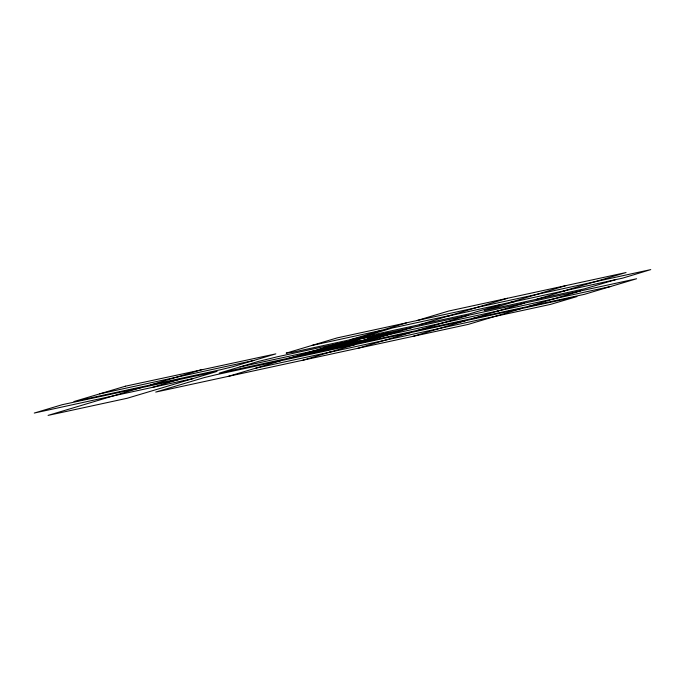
<?xml version="1.0" encoding="UTF-8"?>
<svg xmlns="http://www.w3.org/2000/svg" width="685" height="685" viewBox="0 0 685 685"><rect width="100%" height="100%" fill="white"/><g stroke="black" fill="none" stroke-linecap="round" stroke-linejoin="round"><path stroke-width="1.03" d="M152.558 387.367L179.479 379.259M448.264 316.05L510.796 302.222L566.041 285.559M202.006 369.575L150.58 384.919M350.198 339.751L406.933 322.721L475.972 307.728M360.995 337.405L392.402 327.969L450.73 315.305M417.191 320.486L448.632 311.05L626.064 272.536L563.943 290.902M419.331 324.733L507.414 298.292M536.929 299.191L565.93 290.466M528.015 306.555L580.529 290.928M141.059 387.59L48.087 415.393L127.17 398.268L217.042 371.424L62.164 404.715L34.25 413.055L193.196 378.548M240.041 366.903L258.219 361.466L277.519 356.739L636.605 278.752L584.399 294.344L219.174 373.128L240.041 366.903L313.439 350.977M228.328 376.356L280.636 360.747M288.368 358.46L338.493 343.502M313.935 351.987L325.632 348.502L345.48 344.187L359.402 340.034L341.43 343.938L327.507 348.091M350.943 340.95L329.185 346.567M318.217 350.866L308.935 353.631L326.908 349.727L336.189 346.961L316.35 351.268M334.323 347.363L343.605 344.598M342.688 345.745L361.218 340.822M379.695 334.7L368.624 338.005L376.074 336.386M350.146 344.127L387.145 333.081M343.836 346.43L380.971 335.35L398.944 331.446M361.474 342.628L412.182 327.498M302.873 360.207L355.173 344.598M417.002 330.598L468.292 315.305M358.007 348.263L410.315 332.662M472.487 318.585L524.41 303.121M413.115 336.326L465.415 320.726M520.514 308.789L468.215 324.399L155.735 392.077L203.916 377.683L215.527 374.849L576.933 296.571L550.654 304.363L329.348 352.304M500.29 304.739L469.85 313.764L292.332 352.321L286.167 353.126L337.089 337.919L406.496 322.849M477.06 307.402L650.75 269.607L622.691 278.127L514.675 301.614L484.235 310.639L584.228 288.916L615.498 279.694M449.266 321.599L450.233 321.308M497.259 311.204L498.38 310.87M253.792 360.456L99.633 393.884M311.726 345.497L381.639 330.307M336.789 345.326L354.761 341.421M376.33 336.737L394.303 332.833M332.148 346.704L350.121 342.808M371.681 338.116L389.654 334.22M386.828 335.059L610.703 286.484M314.338 351.003L325.015 348.682M367.04 339.503L385.013 335.599M362.399 340.89L380.372 336.986M357.758 342.277L375.731 338.373M313.576 352.253L331.549 348.348M353.117 343.664L371.09 339.76M348.477 345.043L366.449 341.147M255.685 368.188L330.221 352.047M510.796 302.222L514.675 301.614M125.321 386.22L73.946 401.547L220.767 369.694L232.335 366.86L275.841 353.871L125.321 386.22M340.265 343.262L303.258 354.308L353.366 343.425L390.373 332.379L340.265 343.262"/></g></svg>
